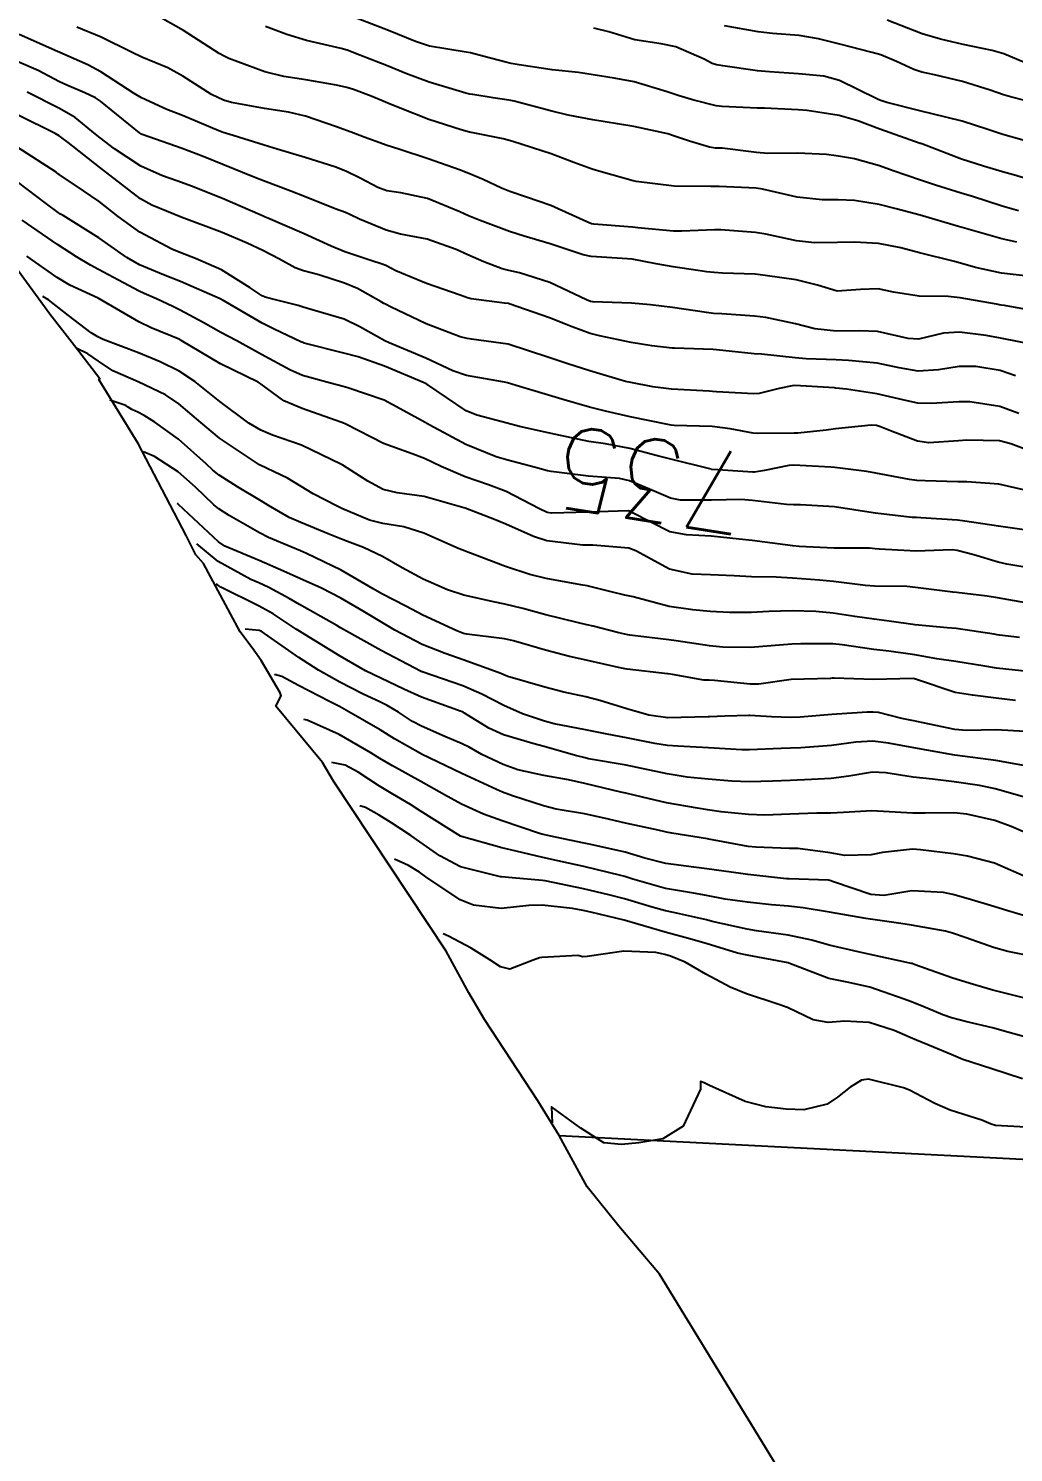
# Model space of a CAD drawing. Header units: metres. Extents: x 298520 to 308411, y 7433745 to 7450750.
# Drawn here: x 304518.4 to 304566.4, y 7439250.5 to 7439319.9 of the extents above; entities that cross this region are included whole.
import ezdxf
from ezdxf.enums import TextEntityAlignment as Align

# ---------------------------------------------------------------- set-up
doc = ezdxf.new("R2010")
doc.units = ezdxf.units.M
doc.header["$LTSCALE"] = 10
for name, color, linetype in [('Area', 45, 'Continuous'), ('Cotas', 45, 'Continuous'), ('Curvas de Nivel 1m', 11, 'Continuous'), ('Curvas de Nivel 5m', 15, 'Continuous'), ('Hidrografia', 140, 'Continuous')]:
    doc.layers.add(name, color=color, linetype=linetype)
doc.styles.add('Style-STANDARD', font='STANDARD.shx')

msp = doc.modelspace()

# ---------------------------------------------------------------- linework, layer by layer
at = {"layer": 'Area'}
msp.add_polyline3d([(304566.254, 7439231.241, 718.841), (304549.151, 7439259.21, 747.232), (304547.173, 7439261.556, 749.613), (304545.618, 7439263.465, 724.801), (304544.255, 7439265.98, 724.131), (304543.216, 7439267.668, 719.111), (304540.628, 7439271.624, 748.861), (304539.867, 7439272.919, 741.471), (304538.753, 7439274.956, 726.511), (304533.261, 7439283.239, 737.621), (304532.735, 7439284.143, 755.611), (304530.451, 7439286.901, 739.374), (304530.72, 7439287.392, 751.299), (304530.67, 7439287.54, 747.431), (304529.746, 7439289.122, 752.211), (304529.386, 7439289.615, 754.532), (304528.718, 7439290.512, 753.891), (304526.933, 7439293.837, 762.211), (304526.559, 7439294.273, 759.081), (304526.08, 7439295.215, 762.281), (304523.744, 7439299.697, 743.161), (304521.826, 7439302.808, 742.232), (304521.873, 7439302.848, 735.133), (304520.649, 7439304.448, 734.772), (304519.434, 7439305.995, 743.902), (304517.608, 7439308.515, 736.451)], dxfattribs=at)
at = {"layer": 'Curvas de Nivel 1m', "flags": 128}
for points, elevation in [([(304566.565, 7439309.505), (304565.834, 7439309.66), (304563.896, 7439310.216), (304563.842, 7439310.235), (304563.724, 7439310.271), (304561.848, 7439310.824), (304560.677, 7439311.133), (304559.853, 7439311.338), (304558.659, 7439311.528), (304557.855, 7439311.565), (304557.075, 7439311.572), (304555.856, 7439311.703), (304554.165, 7439312.082), (304553.86, 7439312.13), (304552.057, 7439312.212), (304551.861, 7439312.215), (304551.657, 7439312.209), (304549.861, 7439312.234), (304548.02, 7439312.458), (304547.863, 7439312.492), (304546.306, 7439312.922), (304545.869, 7439313.056), (304544.98, 7439313.391), (304543.876, 7439313.802), (304542.006, 7439314.414), (304541.892, 7439314.445), (304541.533, 7439314.535), (304540.153, 7439314.814), (304539.896, 7439314.869), (304539.486, 7439314.976), (304537.902, 7439315.478), (304536.437, 7439316.065), (304535.91, 7439316.284), (304535.685, 7439316.378), (304535.105, 7439316.612), (304534.232, 7439316.941), (304533.917, 7439317.038), (304533.406, 7439317.148), (304531.921, 7439317.417), (304530.836, 7439317.58), (304529.924, 7439317.801), (304528.169, 7439318.459), (304527.932, 7439318.563), (304527.7, 7439318.702), (304525.949, 7439319.82), (304524.312, 7439320.745)], 743), ([(304566.971, 7439318.234), (304565.939, 7439318.677), (304565.36, 7439318.837), (304563.946, 7439319.129), (304562.842, 7439319.388), (304561.953, 7439319.651), (304560.251, 7439320.316)], 748), ([(304566.939, 7439306.233), (304565.958, 7439306.411), (304565.795, 7439306.439), (304565.567, 7439306.481), (304563.798, 7439306.798), (304563.225, 7439306.85), (304561.799, 7439306.865), (304560.559, 7439307.067), (304559.802, 7439307.227), (304558.941, 7439307.189), (304557.801, 7439307.12), (304556.853, 7439307.404), (304555.806, 7439307.665), (304554.308, 7439307.885), (304553.808, 7439307.939), (304552.22, 7439307.995), (304551.809, 7439308.02), (304551.456, 7439308.062), (304549.811, 7439308.298), (304548.986, 7439308.448), (304547.816, 7439308.669), (304547.588, 7439308.692), (304545.818, 7439308.797), (304545.434, 7439308.878), (304543.827, 7439309.417), (304542.552, 7439309.802), (304541.835, 7439310.025), (304540.406, 7439310.552), (304540.004, 7439310.717), (304539.845, 7439310.786), (304539.427, 7439310.984), (304537.853, 7439311.629), (304536.55, 7439311.899), (304535.857, 7439312.002), (304535.418, 7439312.166), (304534.559, 7439312.62), (304533.868, 7439312.959), (304533.332, 7439313.175), (304531.878, 7439313.636), (304530.516, 7439314.038), (304529.886, 7439314.234), (304528.374, 7439314.695), (304527.894, 7439314.839), (304527.671, 7439314.926), (304525.902, 7439315.675), (304525.147, 7439315.973), (304523.911, 7439316.528), (304523.543, 7439316.754), (304521.923, 7439317.807), (304521.286, 7439318.139), (304519.932, 7439318.746), (304519.814, 7439318.801), (304517.945, 7439319.626)], 741), ([(304567.389, 7439307.807), (304565.81, 7439307.995), (304564.555, 7439308.263), (304563.816, 7439308.481), (304563.523, 7439308.567), (304561.823, 7439308.989), (304560.911, 7439309.219), (304559.83, 7439309.431), (304558.657, 7439309.505), (304557.83, 7439309.491), (304556.712, 7439309.474), (304555.831, 7439309.56), (304554.33, 7439309.891), (304553.837, 7439309.978), (304552.146, 7439310.099), (304551.838, 7439310.102), (304550.239, 7439310.032), (304549.837, 7439310.044), (304548.093, 7439310.204), (304547.839, 7439310.228), (304545.944, 7439310.385), (304545.842, 7439310.404), (304545.607, 7439310.492), (304543.851, 7439311.288), (304542.677, 7439311.699), (304541.857, 7439311.964), (304541.454, 7439312.131), (304540.562, 7439312.55), (304539.867, 7439312.854), (304539.411, 7439313.023), (304537.878, 7439313.564), (304536.446, 7439314.033), (304535.887, 7439314.207), (304534.754, 7439314.617), (304534.131, 7439314.862), (304533.896, 7439314.949), (304533.414, 7439315.119), (304531.903, 7439315.644), (304531.079, 7439315.836), (304529.906, 7439316.012), (304528.297, 7439316.308), (304527.91, 7439316.426), (304527.317, 7439316.706), (304525.922, 7439317.591), (304525.186, 7439317.992), (304523.931, 7439318.516), (304523.417, 7439318.755), (304521.944, 7439319.487), (304520.763, 7439319.976)], 742), ([(304566.647, 7439311.034), (304565.853, 7439311.261), (304564.401, 7439311.721), (304563.859, 7439311.889), (304562.601, 7439312.283), (304561.865, 7439312.522), (304560.545, 7439312.985), (304559.872, 7439313.219), (304558.647, 7439313.56), (304557.877, 7439313.701), (304557.297, 7439313.769), (304555.878, 7439313.837), (304554.433, 7439313.829), (304553.878, 7439313.867), (304552.211, 7439314.076), (304551.88, 7439314.09), (304551.592, 7439314.126), (304550.607, 7439314.429), (304549.886, 7439314.675), (304549.556, 7439314.775), (304547.893, 7439315.144), (304547.103, 7439315.264), (304545.897, 7439315.457), (304544.708, 7439315.694), (304543.904, 7439315.886), (304542.064, 7439316.375), (304541.912, 7439316.412), (304541.81, 7439316.43), (304541.05, 7439316.543), (304540.048, 7439316.692), (304539.914, 7439316.716), (304539.718, 7439316.759), (304537.92, 7439317.294), (304536.787, 7439317.729), (304535.928, 7439318.085), (304535.553, 7439318.229), (304534.542, 7439318.621), (304533.936, 7439318.851), (304533.634, 7439318.937), (304531.943, 7439319.326), (304530.993, 7439319.618), (304529.953, 7439320.012)], 744), ([(304567.727, 7439314.222), (304565.89, 7439314.743), (304565.157, 7439314.995), (304563.9, 7439315.391), (304562.439, 7439315.751), (304561.907, 7439315.886), (304560.227, 7439316.315), (304559.979, 7439316.384), (304559.914, 7439316.41), (304559.745, 7439316.491), (304557.923, 7439317.373), (304557.158, 7439317.584), (304555.926, 7439317.71), (304554.509, 7439317.802), (304553.928, 7439317.854), (304552.235, 7439318.101), (304551.93, 7439318.146), (304551.725, 7439318.208), (304551.322, 7439318.419), (304549.942, 7439319.024), (304549.23, 7439319.161), (304547.947, 7439319.368), (304546.677, 7439319.748), (304545.955, 7439319.928)], 746), ([(304567.653, 7439316.224), (304566.252, 7439316.58), (304565.917, 7439316.687), (304565.269, 7439316.907), (304563.923, 7439317.326), (304562.55, 7439317.661), (304561.928, 7439317.785), (304561.543, 7439317.909), (304560.704, 7439318.308), (304559.937, 7439318.624), (304559.512, 7439318.751), (304557.945, 7439319.154), (304556.893, 7439319.412), (304555.951, 7439319.566), (304554.659, 7439319.676), (304553.953, 7439319.752), (304552.324, 7439320.04)], 747), ([(304566.506, 7439302.994), (304565.753, 7439303.245), (304564.571, 7439303.446), (304563.755, 7439303.444), (304562.754, 7439303.279), (304561.752, 7439303.225), (304560.827, 7439303.378), (304559.756, 7439303.599), (304558.355, 7439303.743), (304557.764, 7439303.772), (304556.302, 7439303.825), (304555.765, 7439303.866), (304554.115, 7439304.039), (304553.768, 7439304.069), (304551.926, 7439304.253), (304551.771, 7439304.265), (304549.875, 7439304.335), (304549.771, 7439304.338), (304548.773, 7439304.45), (304547.774, 7439304.608), (304546.226, 7439304.932), (304545.779, 7439305.056), (304544.898, 7439305.382), (304543.786, 7439305.814), (304541.823, 7439306.5), (304541.793, 7439306.508), (304541.775, 7439306.512), (304541.598, 7439306.533), (304539.978, 7439306.741), (304539.795, 7439306.788), (304539.438, 7439306.922), (304537.802, 7439307.488), (304536.296, 7439308.108), (304535.811, 7439308.36), (304535.641, 7439308.432), (304535.081, 7439308.611), (304533.819, 7439309.034), (304533.146, 7439309.314), (304531.832, 7439309.903), (304530.058, 7439310.677), (304529.908, 7439310.743), (304529.844, 7439310.765), (304529.69, 7439310.836), (304527.852, 7439311.637), (304526.344, 7439312.229), (304525.86, 7439312.407), (304525.627, 7439312.49), (304524.93, 7439312.734), (304523.87, 7439313.206), (304522.599, 7439314.046), (304521.89, 7439314.583), (304521.673, 7439314.773), (304520.683, 7439315.571), (304519.905, 7439316.019), (304518.338, 7439316.816)], 739), ([(304566.654, 7439301.158), (304565.735, 7439301.499), (304564.28, 7439301.722), (304563.737, 7439301.72), (304562.382, 7439301.638), (304561.737, 7439301.661), (304561.219, 7439301.779), (304559.741, 7439302.11), (304558.27, 7439302.335), (304557.744, 7439302.394), (304557.685, 7439302.4), (304555.745, 7439302.512), (304555.611, 7439302.505), (304554.99, 7439302.378), (304554.001, 7439302.126), (304553.74, 7439302.106), (304551.933, 7439302.216), (304551.741, 7439302.233), (304551.572, 7439302.244), (304549.742, 7439302.332), (304548.828, 7439302.449), (304547.746, 7439302.659), (304547.491, 7439302.72), (304545.754, 7439303.238), (304544.682, 7439303.578), (304543.763, 7439303.88), (304541.773, 7439304.53), (304539.988, 7439304.77), (304539.775, 7439304.806), (304539.445, 7439304.895), (304537.782, 7439305.517), (304536.039, 7439306.348), (304535.792, 7439306.476), (304535.713, 7439306.522), (304535.582, 7439306.603), (304534.43, 7439307.252), (304533.802, 7439307.504), (304532.543, 7439307.905), (304531.807, 7439308.102), (304531.403, 7439308.251), (304530.638, 7439308.668), (304529.819, 7439309.095), (304529.064, 7439309.448), (304527.832, 7439309.969), (304525.843, 7439310.72), (304524.412, 7439311.305), (304523.852, 7439311.614), (304522.371, 7439312.765), (304521.869, 7439313.163), (304520.328, 7439314.352), (304519.891, 7439314.679), (304519.703, 7439314.802), (304517.902, 7439315.696)], 738), ([(304567.707, 7439299.132), (304566.28, 7439299.676), (304565.716, 7439299.821), (304564.135, 7439299.848), (304563.716, 7439299.826), (304562.274, 7439299.725), (304561.716, 7439299.8), (304560.4, 7439300.31), (304559.92, 7439300.512), (304559.725, 7439300.568), (304559.468, 7439300.58), (304557.724, 7439300.401), (304557.279, 7439300.347), (304555.887, 7439300.201), (304555.72, 7439300.195), (304553.925, 7439300.183), (304553.72, 7439300.195), (304552.602, 7439300.401), (304551.724, 7439300.516), (304549.863, 7439300.577), (304549.724, 7439300.58), (304549.555, 7439300.611), (304547.728, 7439300.998), (304546.515, 7439301.263), (304545.733, 7439301.464), (304544.384, 7439301.856), (304543.738, 7439302.046), (304542.168, 7439302.526), (304541.745, 7439302.65), (304541.596, 7439302.681), (304539.75, 7439303.001), (304539.081, 7439303.239), (304537.762, 7439303.848), (304535.978, 7439304.598), (304535.774, 7439304.693), (304534.544, 7439305.382), (304533.784, 7439305.744), (304532.23, 7439306.204), (304531.79, 7439306.341), (304531.549, 7439306.413), (304530.495, 7439306.669), (304529.937, 7439306.821), (304529.795, 7439306.891), (304529.203, 7439307.282), (304527.807, 7439308.149), (304526.542, 7439308.713), (304525.817, 7439308.975), (304525.385, 7439309.161), (304523.832, 7439309.996), (304522.777, 7439310.761), (304521.85, 7439311.477), (304521.077, 7439312.003), (304519.891, 7439312.8), (304519.863, 7439312.821), (304519.751, 7439312.914), (304517.882, 7439314.108)], 737), ([(304566.889, 7439297.436), (304565.688, 7439297.715), (304564.126, 7439297.828), (304563.689, 7439297.832), (304562.103, 7439297.871), (304561.689, 7439297.892), (304561.337, 7439297.943), (304559.692, 7439298.25), (304559.248, 7439298.324), (304557.696, 7439298.521), (304557.502, 7439298.537), (304555.697, 7439298.63), (304555.451, 7439298.618), (304554.275, 7439298.384), (304553.787, 7439298.294), (304553.692, 7439298.292), (304552, 7439298.407), (304551.693, 7439298.43), (304551.669, 7439298.434), (304549.7, 7439298.924), (304549.056, 7439299.093), (304547.708, 7439299.443), (304546.52, 7439299.668), (304545.713, 7439299.796), (304544.099, 7439300.125), (304543.718, 7439300.208), (304542.326, 7439300.524), (304541.724, 7439300.676), (304540.243, 7439301.067), (304539.73, 7439301.29), (304537.808, 7439302.579), (304537.743, 7439302.615), (304537.679, 7439302.646), (304535.756, 7439303.461), (304534.473, 7439303.912), (304533.765, 7439304.099), (304531.837, 7439304.584), (304531.772, 7439304.607), (304531.673, 7439304.651), (304530.37, 7439305.263), (304529.782, 7439305.548), (304527.838, 7439306.7), (304527.793, 7439306.728), (304527.745, 7439306.749), (304525.802, 7439307.579), (304524.985, 7439307.913), (304523.809, 7439308.398), (304523.186, 7439308.756), (304521.827, 7439309.717), (304520.097, 7439310.796), (304519.935, 7439310.89), (304519.844, 7439310.952), (304519.279, 7439311.376), (304517.859, 7439312.449)], 736), ([(304567.643, 7439293.557), (304566.083, 7439293.807), (304565.648, 7439293.904), (304564.465, 7439294.262), (304563.655, 7439294.483), (304563.42, 7439294.508), (304561.655, 7439294.452), (304559.876, 7439294.538), (304559.655, 7439294.567), (304559.391, 7439294.587), (304557.656, 7439294.599), (304555.959, 7439294.668), (304555.656, 7439294.698), (304555.272, 7439294.759), (304553.659, 7439294.961), (304553.031, 7439295.024), (304551.661, 7439295.174), (304550.467, 7439295.234), (304549.662, 7439295.394), (304547.795, 7439296.336), (304547.672, 7439296.397), (304547.621, 7439296.409), (304545.671, 7439296.346), (304543.881, 7439296.297), (304543.671, 7439296.337), (304543.311, 7439296.514), (304541.681, 7439297.349), (304540.814, 7439297.673), (304539.688, 7439298.06), (304538.514, 7439298.572), (304537.699, 7439298.959), (304537.095, 7439299.196), (304535.709, 7439299.699), (304533.864, 7439300.629), (304533.724, 7439300.694), (304533.622, 7439300.733), (304531.73, 7439301.391), (304530.839, 7439301.769), (304529.742, 7439302.585), (304529.597, 7439302.681), (304527.756, 7439303.573), (304525.843, 7439304.719), (304525.773, 7439304.758), (304524.373, 7439305.336), (304523.782, 7439305.626), (304521.793, 7439306.77), (304520.418, 7439307.41), (304519.803, 7439307.774), (304518.323, 7439308.815)], 734), ([(304567.276, 7439291.882), (304565.622, 7439292.179), (304565.123, 7439292.255), (304563.625, 7439292.429), (304563.452, 7439292.445), (304561.629, 7439292.683), (304561.209, 7439292.717), (304559.629, 7439292.736), (304559.189, 7439292.765), (304557.632, 7439292.96), (304556.951, 7439293.032), (304555.634, 7439293.137), (304554.836, 7439293.176), (304553.635, 7439293.193), (304552.795, 7439293.239), (304551.636, 7439293.293), (304550.741, 7439293.319), (304549.64, 7439293.573), (304547.994, 7439294.457), (304547.654, 7439294.588), (304545.901, 7439294.732), (304545.655, 7439294.731), (304545.415, 7439294.732), (304543.657, 7439294.955), (304543.015, 7439295.161), (304541.665, 7439295.765), (304541.118, 7439295.989), (304539.673, 7439296.541), (304539.62, 7439296.561), (304537.678, 7439297.112), (304536.367, 7439297.287), (304535.681, 7439297.454), (304534.93, 7439297.862), (304533.726, 7439298.63), (304533.693, 7439298.651), (304533.649, 7439298.675), (304531.707, 7439299.609), (304530.284, 7439300.102), (304529.718, 7439300.336), (304529.145, 7439300.686), (304527.733, 7439301.738), (304526.51, 7439302.712), (304525.75, 7439303.219), (304524.824, 7439303.667), (304523.763, 7439304.103), (304522.04, 7439304.767), (304521.774, 7439304.89), (304521.462, 7439305.088), (304520.355, 7439305.935), (304519.375, 7439306.687), (304519.093, 7439306.85)], 733), ([(304566.695, 7439290.234), (304565.716, 7439290.36), (304565.604, 7439290.375), (304565.459, 7439290.397), (304563.607, 7439290.67), (304563.167, 7439290.715), (304561.609, 7439290.853), (304560.341, 7439291.04), (304559.611, 7439291.13), (304558.674, 7439291.267), (304557.614, 7439291.43), (304556.762, 7439291.501), (304555.615, 7439291.541), (304554.486, 7439291.509), (304553.614, 7439291.462), (304552.558, 7439291.456), (304551.614, 7439291.507), (304550.773, 7439291.581), (304549.616, 7439291.757), (304547.865, 7439292.213), (304547.621, 7439292.274), (304547.467, 7439292.308), (304546.802, 7439292.472), (304545.627, 7439292.749), (304545.315, 7439292.806), (304543.632, 7439293.116), (304542.839, 7439293.314), (304541.641, 7439293.703), (304539.813, 7439294.395), (304539.651, 7439294.457), (304539.388, 7439294.563), (304537.66, 7439295.319), (304536.697, 7439295.628), (304535.665, 7439295.797), (304535.013, 7439295.964), (304533.672, 7439296.529), (304533.451, 7439296.632), (304532.27, 7439297.236), (304531.682, 7439297.6), (304531.027, 7439298.001), (304529.692, 7439298.633), (304529.661, 7439298.648), (304529.608, 7439298.681), (304527.712, 7439299.955), (304526.795, 7439300.709), (304525.732, 7439301.619), (304525.07, 7439302.064), (304523.742, 7439302.692), (304522.516, 7439303.237), (304521.806, 7439303.701), (304521.298, 7439304.061), (304520.723, 7439304.33)], 732), ([(304567.243, 7439288.56), (304565.58, 7439288.746), (304565.002, 7439288.835), (304563.585, 7439289.071), (304562.667, 7439289.199), (304561.589, 7439289.388), (304560.331, 7439289.57), (304559.593, 7439289.647), (304558.05, 7439289.881), (304557.597, 7439289.924), (304556.033, 7439289.926), (304555.596, 7439289.915), (304554.185, 7439289.793), (304553.593, 7439289.745), (304552.232, 7439289.765), (304551.594, 7439289.833), (304549.957, 7439290.075), (304549.598, 7439290.121), (304547.713, 7439290.348), (304547.602, 7439290.366), (304547.163, 7439290.467), (304545.912, 7439290.792), (304545.607, 7439290.861), (304545.136, 7439290.967), (304543.611, 7439291.344), (304542.488, 7439291.648), (304541.616, 7439291.863), (304541.054, 7439291.976), (304539.62, 7439292.306), (304538.818, 7439292.568), (304537.63, 7439293.08), (304536.604, 7439293.63), (304535.647, 7439294.183), (304534.724, 7439294.619), (304533.948, 7439294.919), (304533.657, 7439295.028), (304533.01, 7439295.285), (304531.665, 7439295.835), (304531.103, 7439296.094), (304530.09, 7439296.674), (304529.833, 7439296.836), (304529.675, 7439296.935), (304528.579, 7439297.588), (304527.687, 7439298.145), (304527.381, 7439298.395), (304527.058, 7439298.706), (304525.711, 7439299.902), (304524.562, 7439300.737), (304524.043, 7439301.062), (304523.728, 7439301.219), (304523.431, 7439301.351), (304523.26, 7439301.462), (304523.146, 7439301.538), (304522.363, 7439301.81)], 731), ([(304566.983, 7439285.664), (304565.548, 7439285.733), (304564.111, 7439285.7), (304563.548, 7439285.751), (304561.698, 7439286.142), (304561.552, 7439286.173), (304561.451, 7439286.19), (304560.965, 7439286.299), (304559.82, 7439286.58), (304559.556, 7439286.606), (304559.277, 7439286.601), (304557.554, 7439286.49), (304556.003, 7439286.363), (304555.553, 7439286.346), (304554.608, 7439286.379), (304553.553, 7439286.436), (304553.504, 7439286.44), (304552.328, 7439286.402), (304551.583, 7439286.379), (304551.553, 7439286.38), (304551.522, 7439286.38), (304549.552, 7439286.323), (304548.623, 7439286.449), (304547.556, 7439286.767), (304546.245, 7439287.165), (304545.561, 7439287.341), (304544.482, 7439287.582), (304543.566, 7439287.811), (304541.758, 7439288.341), (304541.572, 7439288.415), (304541.492, 7439288.451), (304541.286, 7439288.534), (304539.582, 7439289.15), (304538.702, 7439289.453), (304537.593, 7439289.893), (304536.25, 7439290.6), (304535.843, 7439290.845), (304535.607, 7439290.986), (304534.711, 7439291.52), (304533.618, 7439292.153), (304532.679, 7439292.639), (304531.63, 7439293.117), (304530.827, 7439293.47), (304529.643, 7439293.996), (304527.974, 7439294.697), (304527.655, 7439294.895), (304525.711, 7439296.72), (304525.689, 7439296.736), (304525.673, 7439296.754), (304525.651, 7439296.766), (304525.643, 7439296.77)], 729), ([(304567.528, 7439283.893), (304565.533, 7439284.25), (304563.535, 7439284.507), (304563.261, 7439284.548), (304561.539, 7439284.859), (304560.317, 7439285.085), (304559.542, 7439285.183), (304558.723, 7439285.147), (304557.539, 7439284.974), (304556.034, 7439284.859), (304555.538, 7439284.849), (304555.075, 7439284.837), (304553.537, 7439284.765), (304553.165, 7439284.766), (304551.538, 7439284.871), (304550.052, 7439284.946), (304549.538, 7439284.973), (304548.918, 7439285.067), (304547.542, 7439285.348), (304546.597, 7439285.528), (304545.545, 7439285.733), (304544.014, 7439286.04), (304543.549, 7439286.161), (304542.47, 7439286.521), (304541.557, 7439286.925), (304540.495, 7439287.479), (304539.566, 7439287.878), (304537.59, 7439288.563), (304537.573, 7439288.567), (304537.543, 7439288.58), (304535.588, 7439289.602), (304533.757, 7439290.628), (304533.604, 7439290.713), (304533.421, 7439290.816), (304531.615, 7439291.854), (304531.106, 7439292.146), (304530.11, 7439292.673), (304529.626, 7439292.903), (304529.242, 7439293.071), (304527.642, 7439293.949), (304526.603, 7439294.8)], 728), ([(304567.4, 7439282.326), (304565.512, 7439282.869), (304564.748, 7439283.024), (304563.517, 7439283.212), (304562.458, 7439283.341), (304561.52, 7439283.435), (304560.182, 7439283.651), (304559.523, 7439283.681), (304558.371, 7439283.481), (304557.518, 7439283.364), (304556.554, 7439283.318), (304555.517, 7439283.277), (304554.662, 7439283.232), (304553.515, 7439283.204), (304552.672, 7439283.242), (304551.517, 7439283.343), (304550.503, 7439283.44), (304549.52, 7439283.594), (304548.069, 7439283.911), (304547.526, 7439284.025), (304545.687, 7439284.331), (304545.531, 7439284.368), (304545.06, 7439284.495), (304543.537, 7439284.927), (304542.974, 7439285.08), (304541.543, 7439285.489), (304540.828, 7439285.823), (304539.654, 7439286.558), (304539.589, 7439286.595), (304539.553, 7439286.612), (304539.48, 7439286.634), (304537.56, 7439287.327), (304536.694, 7439287.723), (304535.569, 7439288.257), (304534.831, 7439288.617), (304533.583, 7439289.33), (304531.865, 7439290.381), (304531.601, 7439290.549), (304531.452, 7439290.652), (304530.326, 7439291.385), (304529.614, 7439291.782), (304527.776, 7439292.698), (304527.624, 7439292.784), (304527.553, 7439292.84)], 727), ([(304567.486, 7439280.506), (304566.282, 7439281.029), (304565.494, 7439281.32), (304564.131, 7439281.63), (304563.497, 7439281.689), (304562.101, 7439281.68), (304561.497, 7439281.679), (304560.91, 7439281.712), (304559.498, 7439281.8), (304558.122, 7439281.708), (304557.496, 7439281.674), (304556.82, 7439281.674), (304555.496, 7439281.635), (304554.288, 7439281.589), (304553.495, 7439281.609), (304552.157, 7439281.743), (304551.497, 7439281.848), (304551.01, 7439281.929), (304549.5, 7439282.19), (304548.319, 7439282.452), (304547.506, 7439282.647), (304547.273, 7439282.697), (304545.512, 7439283.119), (304544.717, 7439283.296), (304543.518, 7439283.511), (304542.254, 7439283.791), (304541.526, 7439284.053), (304540.49, 7439284.546), (304539.872, 7439284.89), (304539.538, 7439285.059), (304538.696, 7439285.414), (304537.546, 7439285.916), (304537.116, 7439286.154), (304536.428, 7439286.597), (304535.879, 7439286.928), (304535.558, 7439287.09), (304534.679, 7439287.502), (304533.567, 7439288.061), (304532.538, 7439288.64), (304531.582, 7439289.258), (304529.739, 7439290.54), (304529.648, 7439290.586), (304528.953, 7439290.65)], 726), ([(304567.436, 7439276.537), (304566.125, 7439276.925), (304565.442, 7439277.138), (304564.198, 7439277.51), (304563.447, 7439277.714), (304562.992, 7439277.82), (304561.449, 7439277.903), (304560.087, 7439277.673), (304559.447, 7439277.723), (304557.628, 7439278.338), (304557.454, 7439278.404), (304557.381, 7439278.414), (304555.455, 7439278.476), (304555.346, 7439278.479), (304553.457, 7439278.689), (304553.117, 7439278.735), (304551.461, 7439278.974), (304550.831, 7439279.051), (304549.465, 7439279.23), (304548.436, 7439279.482), (304547.473, 7439279.774), (304545.806, 7439280.158), (304545.479, 7439280.22), (304544.08, 7439280.504), (304543.484, 7439280.642), (304543.303, 7439280.694), (304541.491, 7439281.3), (304540.577, 7439281.627), (304539.498, 7439282.112), (304538.671, 7439282.568), (304537.513, 7439283.226), (304536.138, 7439283.986), (304535.529, 7439284.339), (304535.091, 7439284.614), (304533.542, 7439285.516), (304531.982, 7439286.212), (304531.813, 7439286.25)], 724), ([(304567.418, 7439274.683), (304566.119, 7439274.938), (304565.422, 7439275.128), (304564.092, 7439275.598), (304563.429, 7439275.831), (304563.081, 7439275.927), (304561.432, 7439276.226), (304560.906, 7439276.305), (304559.435, 7439276.512), (304559.211, 7439276.546), (304557.438, 7439276.861), (304556.15, 7439277.069), (304555.441, 7439277.146), (304554.604, 7439277.215), (304553.442, 7439277.338), (304552.354, 7439277.491), (304551.446, 7439277.673), (304550.807, 7439277.781), (304549.449, 7439278.004), (304547.848, 7439278.456), (304547.455, 7439278.594), (304547.27, 7439278.649), (304545.462, 7439279.083), (304544.713, 7439279.249), (304543.468, 7439279.527), (304542.173, 7439279.822), (304541.475, 7439279.983), (304539.506, 7439280.536), (304539.483, 7439280.547), (304539.454, 7439280.56), (304537.495, 7439281.801), (304537.014, 7439282.103), (304536.161, 7439282.6), (304535.509, 7439282.99), (304534.464, 7439283.676), (304533.831, 7439284.017), (304533.183, 7439284.15)], 723), ([(304566.948, 7439272.668), (304565.395, 7439273.055), (304564.284, 7439273.377), (304563.404, 7439273.663), (304561.602, 7439274.297), (304561.46, 7439274.346), (304561.413, 7439274.357), (304561.342, 7439274.373), (304559.418, 7439274.795), (304558.83, 7439274.915), (304557.422, 7439275.254), (304556.57, 7439275.498), (304555.427, 7439275.741), (304553.871, 7439275.943), (304553.429, 7439276.021), (304551.712, 7439276.407), (304551.434, 7439276.475), (304549.835, 7439276.832), (304549.438, 7439276.921), (304548.788, 7439277.098), (304547.443, 7439277.508), (304546.679, 7439277.705), (304545.448, 7439277.99), (304543.579, 7439278.381), (304543.452, 7439278.401), (304541.97, 7439278.525), (304541.454, 7439278.577), (304541.402, 7439278.583), (304539.46, 7439279.064), (304538.444, 7439279.594), (304537.478, 7439280.279), (304537.03, 7439280.587), (304536.095, 7439281.207), (304535.493, 7439281.585), (304534.827, 7439281.963), (304534.553, 7439282.04)], 722), ([(304567.367, 7439270.67), (304566.132, 7439271), (304565.373, 7439271.212), (304564.133, 7439271.505), (304563.377, 7439271.708), (304562.956, 7439271.853), (304561.911, 7439272.292), (304561.386, 7439272.502), (304561.073, 7439272.618), (304559.396, 7439273.196), (304558.291, 7439273.44), (304557.402, 7439273.631), (304555.45, 7439274.369), (304555.423, 7439274.38), (304553.417, 7439274.754), (304552.947, 7439274.865), (304551.422, 7439275.324), (304550.568, 7439275.566), (304549.427, 7439275.877), (304547.433, 7439276.46), (304545.802, 7439276.85), (304545.437, 7439276.933), (304544.905, 7439277.029), (304543.44, 7439277.193), (304542.781, 7439277.175), (304541.438, 7439277.034), (304540.084, 7439277.195), (304539.442, 7439277.464), (304537.761, 7439278.577), (304537.456, 7439278.799), (304536.919, 7439279.13), (304536.243, 7439279.44)], 721), ([(304567.314, 7439266.36), (304565.528, 7439266.46), (304565.316, 7439266.523), (304564.857, 7439266.715), (304563.322, 7439267.213), (304562.574, 7439267.53), (304561.332, 7439268.186), (304561.047, 7439268.303), (304559.339, 7439268.72), (304558.998, 7439268.663), (304558.445, 7439268.329), (304557.828, 7439267.835), (304557.325, 7439267.501), (304556.191, 7439267.227), (304555.322, 7439267.262), (304554.327, 7439267.376), (304553.325, 7439267.634), (304551.593, 7439268.407), (304551.335, 7439268.537), (304551.141, 7439268.608), (304551.148, 7439268.413), (304551.15, 7439268.232), (304550.301, 7439266.425), (304549.307, 7439265.805), (304548.145, 7439265.611), (304547.304, 7439265.534), (304546.441, 7439265.609), (304545.311, 7439266.331), (304543.889, 7439267.37), (304543.923, 7439266.59)], 719)]:
    msp.add_lwpolyline(points, dxfattribs=dict(at, elevation=elevation))
at = {"layer": 'Curvas de Nivel 5m', "flags": 128}
for points, elevation in [([(304567.864, 7439312.352), (304566.402, 7439312.776), (304565.87, 7439312.931), (304564.933, 7439313.199), (304563.876, 7439313.555), (304561.931, 7439314.29), (304561.883, 7439314.305), (304561.859, 7439314.315), (304559.893, 7439315.002), (304558.816, 7439315.414), (304557.903, 7439315.68), (304556.351, 7439315.919), (304555.907, 7439315.956), (304554.268, 7439316.026), (304553.908, 7439316.035), (304552.21, 7439316.106), (304551.909, 7439316.153), (304550.816, 7439316.426), (304550.113, 7439316.635), (304549.916, 7439316.699), (304549.528, 7439316.832), (304547.921, 7439317.312), (304546.943, 7439317.494), (304545.925, 7439317.662), (304545.206, 7439317.771), (304543.927, 7439317.908), (304542.319, 7439318.136), (304541.93, 7439318.214), (304541.669, 7439318.273), (304540.61, 7439318.55), (304539.935, 7439318.723), (304539.733, 7439318.765), (304537.94, 7439319.052), (304537.258, 7439319.273), (304535.951, 7439319.816), (304534.04, 7439320.55)], 745), ([(304567.509, 7439304.482), (304565.772, 7439304.832), (304565.071, 7439304.959), (304563.776, 7439305.124), (304562.991, 7439305.062), (304561.77, 7439304.77), (304561.264, 7439304.804), (304559.775, 7439305.154), (304558.918, 7439305.186), (304557.781, 7439305.162), (304556.713, 7439305.287), (304555.784, 7439305.527), (304554.335, 7439305.836), (304553.788, 7439305.899), (304552.188, 7439306.007), (304551.789, 7439306.032), (304551.446, 7439306.071), (304549.792, 7439306.314), (304548.711, 7439306.451), (304547.794, 7439306.523), (304545.903, 7439306.598), (304545.794, 7439306.615), (304545.587, 7439306.7), (304543.803, 7439307.532), (304542.33, 7439308.002), (304541.809, 7439308.122), (304541.485, 7439308.21), (304540.588, 7439308.548), (304539.818, 7439308.886), (304539.236, 7439309.151), (304537.829, 7439309.653), (304536.53, 7439309.895), (304535.835, 7439310.08), (304534.527, 7439310.62), (304534.061, 7439310.843), (304533.846, 7439310.941), (304533.351, 7439311.131), (304531.854, 7439311.726), (304531.183, 7439311.987), (304529.861, 7439312.486), (304529.35, 7439312.685), (304527.872, 7439313.286), (304526.913, 7439313.674), (304525.883, 7439314.07), (304523.939, 7439314.749), (304523.906, 7439314.763), (304523.807, 7439314.838), (304521.909, 7439316.368), (304521.667, 7439316.53), (304521.14, 7439316.782), (304520.27, 7439317.148), (304519.918, 7439317.315), (304518.874, 7439317.86), (304517.927, 7439318.273)], 740), ([(304566.923, 7439295.488), (304565.667, 7439295.663), (304564.03, 7439295.906), (304563.67, 7439295.949), (304561.885, 7439296.074), (304561.671, 7439296.08), (304561.469, 7439296.091), (304559.673, 7439296.305), (304559.565, 7439296.321), (304557.676, 7439296.599), (304556.023, 7439296.711), (304555.676, 7439296.703), (304555.334, 7439296.716), (304553.678, 7439296.921), (304553.113, 7439296.961), (304551.678, 7439296.935), (304550.178, 7439296.932), (304549.679, 7439297.025), (304548.664, 7439297.47), (304547.687, 7439297.877), (304547.2, 7439297.979), (304545.689, 7439298.097), (304543.869, 7439298.33), (304543.691, 7439298.364), (304543.104, 7439298.516), (304541.698, 7439298.896), (304541.193, 7439299.046), (304539.709, 7439299.641), (304537.958, 7439300.578), (304537.724, 7439300.709), (304536.511, 7439301.378), (304535.735, 7439301.801), (304533.964, 7439302.405), (304533.741, 7439302.469), (304533.117, 7439302.636), (304531.748, 7439303.005), (304531.138, 7439303.274), (304529.763, 7439304.032), (304528.546, 7439304.692), (304527.777, 7439305.107), (304526.906, 7439305.584), (304525.788, 7439306.19), (304525.429, 7439306.365), (304524.639, 7439306.737), (304524.044, 7439306.995), (304523.797, 7439307.112), (304523.036, 7439307.522), (304521.807, 7439308.176), (304521.417, 7439308.383), (304520.743, 7439308.786), (304519.822, 7439309.387), (304518.085, 7439310.572)], 735), ([(304566.501, 7439287.175), (304565.563, 7439287.286), (304564.405, 7439287.422), (304563.566, 7439287.553), (304561.673, 7439288.188), (304561.572, 7439288.225), (304561.516, 7439288.234), (304559.572, 7439288.193), (304557.66, 7439288.251), (304557.572, 7439288.252), (304557.479, 7439288.248), (304555.571, 7439288.189), (304553.984, 7439287.971), (304553.569, 7439287.965), (304551.828, 7439288.15), (304551.57, 7439288.156), (304551.317, 7439288.16), (304549.78, 7439288.437), (304549.573, 7439288.474), (304549.538, 7439288.475), (304547.576, 7439288.693), (304547.299, 7439288.742), (304545.583, 7439289.13), (304544.765, 7439289.318), (304543.59, 7439289.616), (304542.041, 7439290.081), (304541.598, 7439290.178), (304539.756, 7439290.402), (304539.601, 7439290.442), (304539.268, 7439290.563), (304537.61, 7439291.327), (304536.794, 7439291.771), (304535.621, 7439292.375), (304535.197, 7439292.614), (304533.636, 7439293.521), (304531.955, 7439294.34), (304531.65, 7439294.469), (304531.187, 7439294.657), (304530.098, 7439295.114), (304529.659, 7439295.334), (304528.175, 7439296.188), (304527.671, 7439296.506), (304527.432, 7439296.702), (304526.537, 7439297.567), (304525.689, 7439298.308), (304524.54, 7439299.061), (304524.003, 7439299.29)], 730), ([(304567.186, 7439278.495), (304565.468, 7439279.236), (304564.159, 7439279.577), (304563.474, 7439279.69), (304561.863, 7439279.9), (304561.477, 7439279.919), (304560.021, 7439279.769), (304559.473, 7439279.647), (304558.187, 7439279.618), (304557.474, 7439279.748), (304555.89, 7439279.951), (304555.477, 7439279.965), (304553.842, 7439280.022), (304553.478, 7439280.061), (304551.55, 7439280.409), (304551.483, 7439280.424), (304549.757, 7439280.707), (304549.486, 7439280.758), (304549.086, 7439280.845), (304547.49, 7439281.199), (304546.453, 7439281.436), (304545.494, 7439281.645), (304544.12, 7439281.881), (304543.498, 7439282.029), (304541.985, 7439282.525), (304541.506, 7439282.707), (304541.212, 7439282.83), (304539.519, 7439283.608), (304537.557, 7439284.556), (304537.533, 7439284.567), (304537.511, 7439284.58), (304536.245, 7439285.304), (304535.544, 7439285.732), (304534.016, 7439286.625), (304533.555, 7439286.876), (304533.071, 7439287.122), (304531.565, 7439287.896), (304530.739, 7439288.332), (304530.393, 7439288.44)], 725), ([(304566.841, 7439268.727), (304565.347, 7439269.214), (304563.934, 7439269.684), (304563.358, 7439269.917), (304562.502, 7439270.283), (304561.683, 7439270.612), (304561.367, 7439270.75), (304560.583, 7439271.096), (304559.375, 7439271.48), (304558.165, 7439271.542), (304557.374, 7439271.476), (304556.639, 7439271.615), (304555.381, 7439272.204), (304554.911, 7439272.375), (304553.39, 7439272.868), (304552.594, 7439273.199), (304551.404, 7439273.83), (304550.404, 7439274.425), (304549.689, 7439274.709), (304549.416, 7439274.788), (304548.972, 7439274.89), (304547.418, 7439274.959), (304545.623, 7439274.694), (304545.415, 7439274.686), (304545.168, 7439274.74), (304543.414, 7439274.644), (304543.302, 7439274.623), (304542.994, 7439274.514), (304541.862, 7439274.07), (304541.408, 7439274.197), (304540.886, 7439274.538), (304539.973, 7439275.107), (304539.421, 7439275.392), (304538.866, 7439275.682), (304538.613, 7439275.8)], 720)]:
    msp.add_lwpolyline(points, dxfattribs=dict(at, elevation=elevation))
at = {"layer": 'Hidrografia', "elevation": 724.131}
msp.add_lwpolyline([(304544.255, 7439265.98), (304566.833, 7439264.817, -0.021254), (304597.917, 7439261.889, -0.06608), (304635.955, 7439251.426, -0.080665), (304648.623, 7439243.46, 0.031069), (304659.07, 7439235.347, -0.466452), (304659.54, 7439230.661, 0.147609), (304656.49, 7439224.804, -0.125268), (304653.323, 7439218.009, 0.07406), (304648.978, 7439210.72, -0.092855), (304641.236, 7439198.77, 0.054138), (304635.127, 7439190.764, -0.045992), (304630.2, 7439184.087, -0.328776), (304621.872, 7439182.329, 0.009059), (304612.957, 7439186.195, -0.037488), (304596.653, 7439194.396, -0.024713), (304586.618, 7439201.121, -3.018599)], format="xyb", dxfattribs=at)

# ---------------------------------------------------------------- texts
at = {"layer": 'Cotas', "style": 'Style-STANDARD'}
msp.add_text('735', height=4, rotation=171.01609, dxfattribs=at).set_placement((304548.766, 7439297.91, 735), align=Align.MIDDLE_CENTER)

doc.saveas('drawing.dxf')
